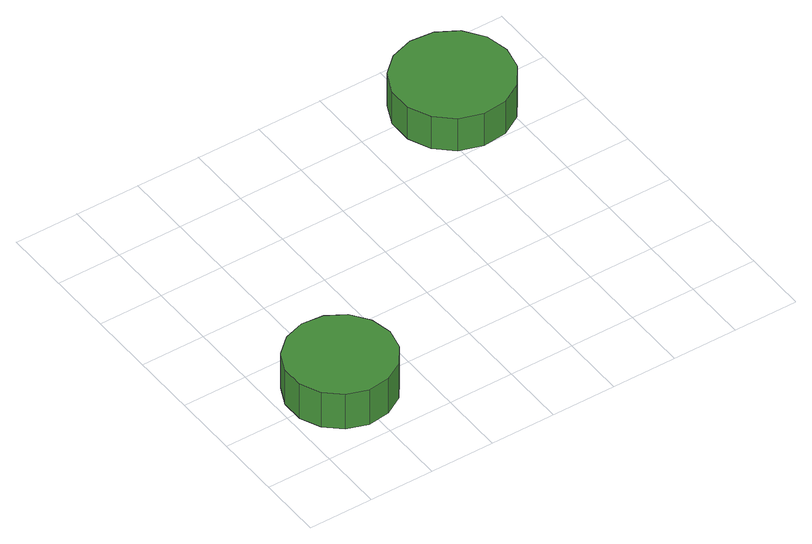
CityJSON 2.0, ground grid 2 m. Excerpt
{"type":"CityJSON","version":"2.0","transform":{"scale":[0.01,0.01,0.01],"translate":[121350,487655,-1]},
"CityObjects":{
"tree1":{"type":"SolitaryVegetationObject","attributes":{"function":"something"},"geometry":[{"type":"MultiSurface","lod":"1","boundaries":[[[0,1,2,3,4,5,6,7,8,9,10,11,12,13,14]],[[15,16,17,18,19,20,21,22,23,24,25,26,27,28,29]],[[0,29,28,1]],[[1,28,27,2]],[[2,27,26,3]],[[3,26,25,4]],[[4,25,24,5]],[[5,24,23,6]],[[6,23,22,7]],[[7,22,21,8]],[[8,21,20,9]],[[9,20,19,10]],[[10,19,18,11]],[[11,18,17,12]],[[12,17,16,13]],[[13,16,15,14]],[[14,15,29,0]]]}]},
"tree2":{"type":"SolitaryVegetationObject","attributes":{"function":"something"},"geometry":[{"type":"MultiSurface","lod":"1","boundaries":[[[30,31,32,33,34,35,36,37,38,39,40,41,42,43,44]],[[45,46,47,48,49,50,51,52,53,54,55,56,57,58,59]],[[30,59,58,31]],[[31,58,57,32]],[[32,57,56,33]],[[33,56,55,34]],[[34,55,54,35]],[[35,54,53,36]],[[36,53,52,37]],[[37,52,51,38]],[[38,51,50,39]],[[39,50,49,40]],[[40,49,48,41]],[[41,48,47,42]],[[42,47,46,43]],[[43,46,45,44]],[[44,45,59,30]]]}]}
},
"vertices":[
[349,215,202],[335,281,202],[295,336,202],[237,370,202],[169,377,202],[105,356,202],[55,311,202],[27,249,202],[27,181,202],[55,120,202],[105,74,202],[169,53,202],[237,61,202],[295,94,202],[335,149,202],[335,149,76],[295,94,76],[237,61,76],[169,53,76],[105,74,76],[55,120,76],[27,181,76],[27,249,76],[55,311,76],[105,356,76],[169,377,76],[237,370,76],[295,336,76],[335,281,76],[349,215,76],
[1262,977,193],[1247,1049,193],[1203,1110,193],[1139,1147,193],[1065,1154,193],[994,1131,193],[939,1082,193],[909,1014,193],[909,940,193],[939,872,193],[994,822,193],[1065,799,193],[1139,807,193],[1203,844,193],[1247,904,193],[1247,904,76],[1203,844,76],[1139,807,76],[1065,799,76],[994,822,76],[939,872,76],[909,940,76],[909,1014,76],[939,1082,76],[994,1131,76],[1065,1154,76],[1139,1147,76],[1203,1110,76],[1247,1049,76],[1262,977,76]
]}
